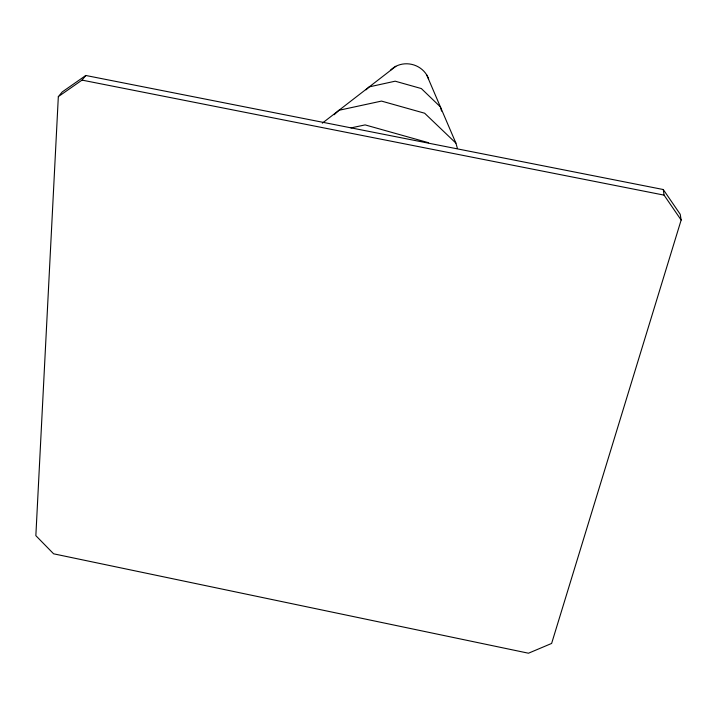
<?xml version="1.0" encoding="UTF-8"?>
<svg xmlns="http://www.w3.org/2000/svg" width="717" height="717" viewBox="0 0 717 717"><rect width="100%" height="100%" fill="white"/><g stroke="black" fill="none" stroke-linecap="round" stroke-linejoin="round"><path stroke-width="1.08" d="M58.328 96.634L35.85 535.662L53.614 553.811L528.474 653.214L551.624 643.445L681.15 220.038L680.218 214.275L663.279 189.53L85.789 75.482L62.254 91.919L58.328 96.634L82.016 80.107L85.789 75.482M334.149 114.729L338.989 110.275L381.498 101.088L424.625 113.214L455.922 143.14L457.392 148.392M366.028 89.831L369.246 86.874L395.175 81.191L421.336 88.558L440.399 106.896L441.582 111.081M322.309 123.172L395.874 66.287M350.954 127.913L365.123 124.901L428.569 142.728M82.016 80.107L664.076 195.132L681.15 220.038M426.732 74.971L455.922 143.14M663.279 189.53L664.076 195.132M390.424 70.302A22.55 20.811 14.7 0 1 411.818 64.387A22.55 20.811 14.7 0 1 428.641 79.031"/></g></svg>
